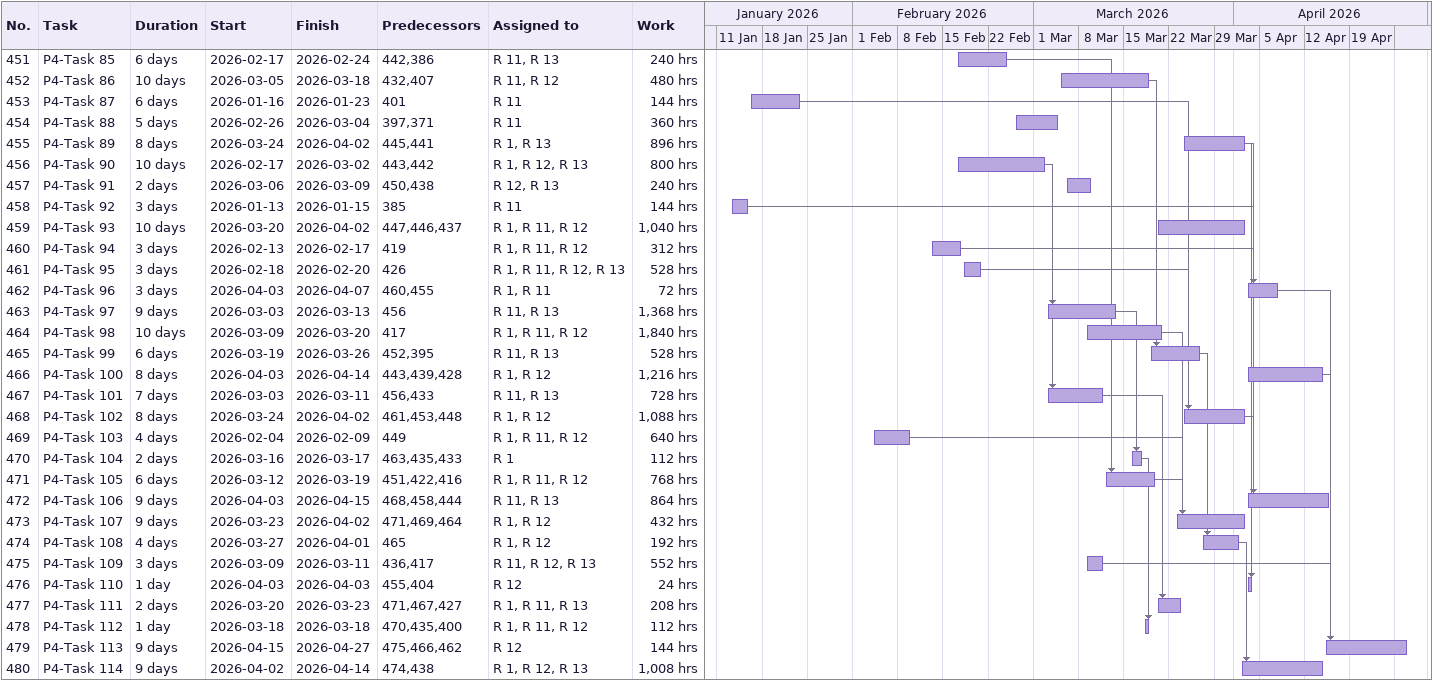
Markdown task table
| ID | Task | Duration | Start | Finish | Predecessors | Resources | Work (h) |
|---|---|---|---|---|---|---|---|
| 451 | P4-Task 85 | 6d | 2026-02-17 | 2026-02-24 | 442, 386 | R 11, R 13 | 240 |
| 452 | P4-Task 86 | 10d | 2026-03-05 | 2026-03-18 | 432, 407 | R 11, R 12 | 480 |
| 453 | P4-Task 87 | 6d | 2026-01-16 | 2026-01-23 | 401 | R 11 | 144 |
| 454 | P4-Task 88 | 5d | 2026-02-26 | 2026-03-04 | 397, 371 | R 11 | 360 |
| 455 | P4-Task 89 | 8d | 2026-03-24 | 2026-04-02 | 445, 441 | R 1, R 13 | 896 |
| 456 | P4-Task 90 | 10d | 2026-02-17 | 2026-03-02 | 443, 442 | R 1, R 12, R 13 | 800 |
| 457 | P4-Task 91 | 2d | 2026-03-06 | 2026-03-09 | 450, 438 | R 12, R 13 | 240 |
| 458 | P4-Task 92 | 3d | 2026-01-13 | 2026-01-15 | 385 | R 11 | 144 |
| 459 | P4-Task 93 | 10d | 2026-03-20 | 2026-04-02 | 447, 446, 437 | R 1, R 11, R 12 | 1040 |
| 460 | P4-Task 94 | 3d | 2026-02-13 | 2026-02-17 | 419 | R 1, R 11, R 12 | 312 |
| 461 | P4-Task 95 | 3d | 2026-02-18 | 2026-02-20 | 426 | R 1, R 11, R 12, R 13 | 528 |
| 462 | P4-Task 96 | 3d | 2026-04-03 | 2026-04-07 | 460, 455 | R 1, R 11 | 72 |
| 463 | P4-Task 97 | 9d | 2026-03-03 | 2026-03-13 | 456 | R 11, R 13 | 1368 |
| 464 | P4-Task 98 | 10d | 2026-03-09 | 2026-03-20 | 417 | R 1, R 11, R 12 | 1840 |
| 465 | P4-Task 99 | 6d | 2026-03-19 | 2026-03-26 | 452, 395 | R 11, R 13 | 528 |
| 466 | P4-Task 100 | 8d | 2026-04-03 | 2026-04-14 | 443, 439, 428 | R 1, R 12 | 1216 |
| 467 | P4-Task 101 | 7d | 2026-03-03 | 2026-03-11 | 456, 433 | R 11, R 13 | 728 |
| 468 | P4-Task 102 | 8d | 2026-03-24 | 2026-04-02 | 461, 453, 448 | R 1, R 12 | 1088 |
| 469 | P4-Task 103 | 4d | 2026-02-04 | 2026-02-09 | 449 | R 1, R 11, R 12 | 640 |
| 470 | P4-Task 104 | 2d | 2026-03-16 | 2026-03-17 | 463, 435, 433 | R 1 | 112 |
| 471 | P4-Task 105 | 6d | 2026-03-12 | 2026-03-19 | 451, 422, 416 | R 1, R 11, R 12 | 768 |
| 472 | P4-Task 106 | 9d | 2026-04-03 | 2026-04-15 | 468, 458, 444 | R 11, R 13 | 864 |
| 473 | P4-Task 107 | 9d | 2026-03-23 | 2026-04-02 | 471, 469, 464 | R 1, R 12 | 432 |
| 474 | P4-Task 108 | 4d | 2026-03-27 | 2026-04-01 | 465 | R 1, R 12 | 192 |
| 475 | P4-Task 109 | 3d | 2026-03-09 | 2026-03-11 | 436, 417 | R 11, R 12, R 13 | 552 |
| 476 | P4-Task 110 | 1d | 2026-04-03 | 2026-04-03 | 455, 404 | R 12 | 24 |
| 477 | P4-Task 111 | 2d | 2026-03-20 | 2026-03-23 | 471, 467, 427 | R 1, R 11, R 13 | 208 |
| 478 | P4-Task 112 | 1d | 2026-03-18 | 2026-03-18 | 470, 435, 400 | R 1, R 11, R 12 | 112 |
| 479 | P4-Task 113 | 9d | 2026-04-15 | 2026-04-27 | 475, 466, 462 | R 12 | 144 |
| 480 | P4-Task 114 | 9d | 2026-04-02 | 2026-04-14 | 474, 438 | R 1, R 12, R 13 | 1008 |
